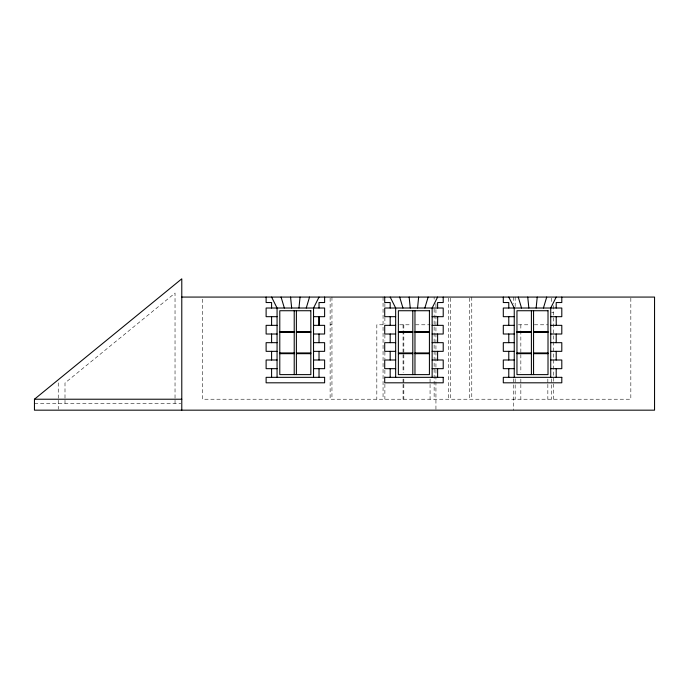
<?xml version="1.0" encoding="UTF-8"?>
<svg xmlns="http://www.w3.org/2000/svg" width="689" height="689" viewBox="0 0 689 689"><rect width="100%" height="100%" fill="white"/><g stroke="black" fill="none" stroke-linecap="round" stroke-linejoin="round"><path stroke-width="0.52" stroke-dasharray="3.44 2.58" d="M551.656 312.393L553.465 312.393M330.126 324.795L331.952 324.795M383.058 324.795L376.823 324.795L376.823 399.224M399.672 324.795L411.367 324.795M415.527 324.795L430.065 324.795M518.395 324.795L530.194 324.795M534.345 324.795L547.841 324.795M34.45 403.418L180.819 403.418M630.831 298.148L630.831 399.224L202.463 399.224L202.463 297.071M553.465 305.675L553.465 399.224M551.656 298.139L551.656 302.445M551.656 378.795L551.656 399.224M547.841 379.028L547.841 383.273M547.841 384.341L547.841 399.224M520.841 324.795L520.841 353.509M520.841 354.568L520.841 372.646M520.841 379.028L520.841 383.273M520.841 384.341L520.841 399.224M515.174 297.071L515.174 307.018M515.174 378.795L515.174 399.224M513.365 297.071L513.339 303.522M513.339 378.795L513.339 410.17M471.776 297.071L471.776 399.224M469.743 298.148L469.743 399.224M450.546 298.148L450.546 399.224M448.703 298.148L448.703 399.224M435.939 303.522L435.939 410.17M434.139 297.071L434.139 299.224M434.139 308.896L434.139 399.224M430.065 379.028L430.065 383.273M430.065 384.341L430.065 399.224M403.823 324.795L403.823 353.509M403.823 354.568L403.823 372.646M403.823 379.028L403.823 383.273M403.823 384.341L403.823 399.224M403.065 324.795L403.065 353.509M403.065 354.568L403.065 372.646M403.065 379.028L403.065 383.273M403.065 384.341L403.065 399.224M384.884 303.522L384.884 306.751M384.884 317.5L384.884 323.951M384.884 334.708L384.884 341.158M384.884 351.915L384.884 359.443M384.884 370.191L384.884 376.642M384.884 384.169L384.884 399.224M383.058 297.071L383.058 399.224M331.952 297.071L331.952 399.224M330.126 298.148L330.126 399.224M175.032 398.147L175.032 293.066L64.999 382.981L64.999 398.208M175.032 400.275L175.032 403.418M64.999 400.275L64.999 403.418M58.246 382.851L58.246 398.199M58.246 400.275L58.246 409.206"/><path stroke-width="1.03" d="M298.957 308.017L300.051 297.071M417.543 308.017L418.636 297.071M536.137 308.017L537.231 297.071M306.252 308.017L309.533 297.071M424.846 308.017L428.127 297.071M543.432 308.017L546.713 297.071M319.024 297.071L313.547 308.017L313.547 377.339M437.61 297.071L432.141 308.017L432.141 377.339M556.204 297.071L550.726 308.017L550.726 377.339M181.784 297.071L654.55 297.071L654.55 410.17L34.45 410.17L34.45 399.224L181.784 278.83L181.784 410.17M277.064 316.682L266.118 316.682L266.118 308.017L324.622 308.017L324.622 316.682L313.547 316.682M395.658 316.682L384.712 316.682L384.712 308.017L443.216 308.017L443.216 316.682L432.141 316.682M514.244 316.682L503.297 316.682L503.297 308.017L561.802 308.017L561.802 316.682L550.726 316.682M277.064 325.346L266.118 325.346L266.118 334.01L277.064 334.01M313.547 325.346L324.622 325.346L324.622 334.01L313.547 334.01M395.658 325.346L384.712 325.346L384.712 334.01L395.658 334.01M432.141 325.346L443.216 325.346L443.216 334.01L432.141 334.01M514.244 325.346L503.297 325.346L503.297 334.01L514.244 334.01M550.726 325.346L561.802 325.346L561.802 334.01L550.726 334.01M279.786 331.642L294.22 331.642M296.382 331.642L310.834 331.642M398.371 331.642L412.806 331.642M414.967 331.642L429.419 331.642M516.957 331.642L531.4 331.642M533.562 331.642L548.013 331.642M279.786 332.382L294.22 332.382M296.382 332.382L310.834 332.382M398.371 332.382L412.806 332.382M414.967 332.382L429.419 332.382M516.957 332.382L531.4 332.382M533.562 332.382L548.013 332.382M277.064 342.674L266.118 342.674L266.118 351.338L277.064 351.338M313.547 342.674L324.622 342.674L324.622 351.338L313.547 351.338M395.658 342.674L384.712 342.674L384.712 351.338L395.658 351.338M432.141 342.674L443.216 342.674L443.216 351.338L432.141 351.338M514.244 342.674L503.297 342.674L503.297 351.338L514.244 351.338M550.726 342.674L561.802 342.674L561.802 351.338L550.726 351.338M279.786 352.94L294.22 352.94M296.382 352.94L310.834 352.94M398.371 352.94L412.806 352.94M414.967 352.94L429.419 352.94M516.957 352.94L531.4 352.94M533.562 352.94L548.013 352.94M279.786 353.681L294.22 353.681M296.382 353.681L310.834 353.681M398.371 353.681L412.806 353.681M414.967 353.681L429.419 353.681M516.957 353.681L531.4 353.681M533.562 353.681L548.013 353.681M277.064 360.002L266.118 360.002L266.118 368.667L277.064 368.667M313.547 360.002L324.622 360.002L324.622 368.667L313.547 368.667M395.658 360.002L384.712 360.002L384.712 368.667L395.658 368.667M432.141 360.002L443.216 360.002L443.216 368.667L432.141 368.667M514.244 360.002L503.297 360.002L503.297 368.667L514.244 368.667M550.726 360.002L561.802 360.002L561.802 368.667L550.726 368.667M34.45 399.224L181.784 399.224M508.775 297.071L514.244 308.017L514.244 377.339M390.181 297.071L395.658 308.017L395.658 377.339M271.595 297.071L277.064 308.017L277.064 377.339M518.257 297.071L521.539 308.017M399.672 297.071L402.953 308.017M281.078 297.071L284.359 308.017M527.74 297.071L528.842 308.017M409.154 297.071L410.248 308.017M290.569 297.071L291.662 308.017M561.802 297.071L561.802 302.54L556.204 302.54L556.204 308.017M556.204 316.682L556.264 325.346M556.204 334.01L556.204 342.674M556.204 351.338L556.204 360.002M556.204 368.667L556.204 377.339M533.562 310.73L533.562 374.618M531.4 310.73L531.4 374.618M508.775 308.017L508.775 302.54L503.297 302.54L503.297 297.071M508.775 316.682L508.775 325.346M508.775 334.01L508.775 342.674M508.775 351.338L508.775 360.002M508.775 368.667L508.775 377.339M443.216 297.071L443.216 302.54L437.61 302.54L437.61 308.017M437.679 316.682L437.61 325.346M437.61 334.01L437.61 342.674M437.61 351.338L437.61 360.002M437.61 368.667L437.61 377.339M414.967 310.73L414.967 374.618M412.806 310.73L412.806 374.618M390.181 308.017L390.181 302.54L384.712 302.54L384.712 297.071M390.181 316.682L390.181 325.346M390.181 334.01L390.181 342.674M390.181 351.338L390.181 360.002M390.181 368.667L390.181 377.339M324.622 297.071L324.622 302.54L319.024 302.54L319.024 308.017M319.085 316.682L319.085 325.346M319.024 316.682L319.024 325.346M319.024 334.01L319.024 342.674M319.024 351.338L319.024 360.002M319.024 368.667L319.024 377.339M296.382 310.73L296.382 374.618M294.22 310.73L294.22 374.618M271.595 308.017L271.595 302.54L266.118 302.54L266.118 297.071M271.595 316.682L271.595 325.346M271.595 334.01L271.595 342.674M271.595 351.338L271.595 360.002M271.595 368.667L271.595 377.339M310.834 310.73L279.786 310.73L279.786 374.618L310.834 374.618L310.834 310.73M429.419 310.73L398.371 310.73L398.371 374.618L429.419 374.618L429.419 310.73M548.013 310.73L516.957 310.73L516.957 374.618L548.013 374.618L548.013 310.73M324.622 377.339L266.118 377.339L266.118 382.808L324.622 382.808L324.622 377.339M443.216 377.339L384.712 377.339L384.712 382.808L443.216 382.808L443.216 377.339M561.802 377.339L503.297 377.339L503.297 382.808L561.802 382.808L561.802 377.339"/></g></svg>
